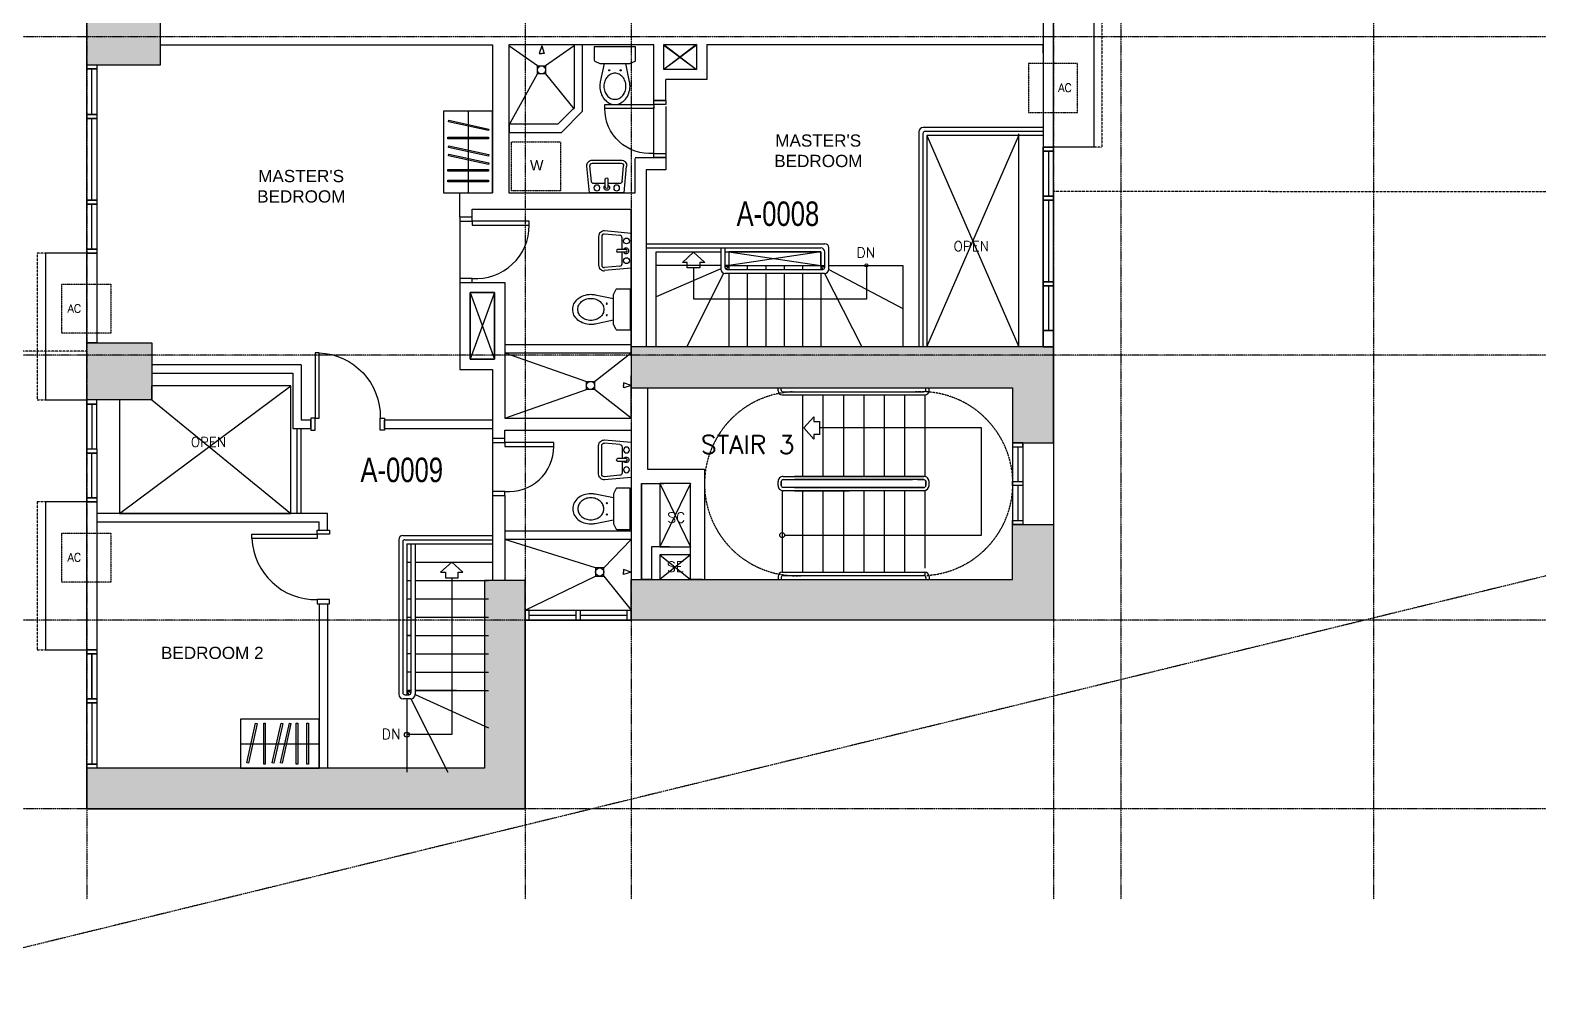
# Model space of a CAD drawing. Header units: inches. Extents: x -189245 to 740841, y -215444 to 469401.
# Drawn here: x -44410 to -25916, y -144612 to -132898 of the extents above; entities that cross this region are included whole.
import ezdxf
from ezdxf.enums import TextEntityAlignment as Align

# ---------------------------------------------------------------- set-up
doc = ezdxf.new("R2010")
doc.units = ezdxf.units.IN
doc.header["$LTSCALE"] = 10
doc.header["$MEASUREMENT"] = 0
for name, pattern in [('GRID NORMAL$0$GRID BASEMENT$0$GRID GROUND$0$GRID$0$$0$PHANTOM', [2.5, 1.25, -0.25, 0.25, -0.25, 0.25, -0.25]), ('HIDDEN', [0.375, 0.25, -0.125]), ('HIDDEN2', [0.1875, 0.125, -0.0625])]:
    doc.linetypes.add(name, pattern=pattern)
for name, color, linetype in [('1', 1, 'Continuous'), ('3', 252, 'Continuous'), ('A - Wheel Stop', 2, 'Continuous'), ('A-CMU WALL', 4, 'Continuous'), ('A-DOOR', 1, 'Continuous'), ('A-EQUIPMENT', 2, 'Continuous'), ('A-EQUIPTMENT', 1, 'Continuous'), ('A-FIXTURES', 2, 'Continuous'), ('A-GRID', 8, 'Continuous'), ('A-HATCH-RC', 252, 'Continuous'), ('A-HATCH-SOLID', 252, 'Continuous'), ('A-RAILING', 2, 'Continuous'), ('A-SHEARWALL', 6, 'Continuous'), ('A-STAIR', 1, 'Continuous'), ('A-TEXT', 3, 'Continuous'), ('A-UNIT NUMBER', 2, 'Continuous'), ('A-WINDOW', 2, 'Continuous'), ('CABINET', 1, 'Continuous'), ('COLUMN', 6, 'Continuous'), ('CROM-HATCH', 35, 'Continuous'), ('crom-type F Wall', 7, 'Continuous'), ('GRID BASEMENT$0$A-PROPERTY LINE', 1, 'Continuous'), ('RC-WALL', 4, 'Continuous'), ('TEXT', 3, 'Continuous'), ('TSG- DIM1', 1, 'Continuous'), ('TSG- plaster', 4, 'Continuous'), ('TSG- ZOCALLO', 86, 'HIDDEN2'), ('TSG-DIM_WINDWS', 1, 'Continuous'), ('TSG-DRYWALL', 2, 'Continuous')]:
    doc.layers.add(name, color=color, linetype=linetype)
doc.layers.add('DEFPOINT', color=7, linetype='Continuous', plot=False)
doc.styles.add('ARIAL', font='ARIAL.TTF', dxfattribs={"width": 0.75})
doc.styles.add('PRSP_Simplex', font='simplex.shx')

# ---------------------------------------------------------------- blocks, each defined once
blk = doc.blocks.new('door700')
at = {"color": 2}
for points in [[(50, 150), (100, 150), (100, 850), (50, 850)], [(50, 150), (0, 150), (0, 0), (50, 0)], [(800, 150), (750, 150), (750, 0), (800, 0)]]:
    blk.add_lwpolyline(points, close=True, dxfattribs=at)
at = {"color": 1}
blk.add_arc((100, 198), 652, 355.7578, 90, dxfattribs=at)
blk = doc.blocks.new('door600')
at = {"color": 2}
for points in [[(50, 150), (100, 150), (100, 750), (50, 750)], [(50, 150), (0, 150), (0, 0), (50, 0)], [(700, 150), (650, 150), (650, 0), (700, 0)]]:
    blk.add_lwpolyline(points, close=True, dxfattribs=at)
at = {"color": 1}
blk.add_arc((100, 198), 552, 355.0209, 90, dxfattribs=at)
blk = doc.blocks.new('A$C0CD851AE')
at = {"layer": 'A-DOOR', "color": 2}
for points in [[(25, 150), (-25, 150), (-25, 950), (25, 950)], [(-825, 0), (-775, 0), (-775, 150), (-825, 150)], [(25, 150), (75, 150), (75, 0), (25, 0)]]:
    blk.add_lwpolyline(points, close=True, dxfattribs=at)
at = {"layer": 'A-DOOR'}
blk.add_arc((10, 166), 785, 92.5491, 181.1461, dxfattribs=at)
blk = doc.blocks.new('LAV')
for p, q in [((-214, 0), (-243, -326)), ((214, 0), (-214, 0)), ((214, 0), (243, -326)), ((-189, -139), (-206, -329)), ((-18, -112), (-159, -112)), ((-18, -63), (-18, -170)), ((18, -63), (18, -170)), ((159, -112), (18, -112)), ((189, -139), (206, -329)), ((-176, -362), (176, -362)), ((-176, -400), (176, -400))]:
    blk.add_line(p, q)
for centre in [(-121, -58), (121, -58)]:
    blk.add_circle(centre, 36)
for centre, radius, start, end in [((-159, -142), 30, 90, 174.9088), ((0, -63), 34.1, 301.2757, 238.7243), ((0, -71), 19.7, 25.7914, 154.2086), ((0, -161), 19.7, 205.7914, 334.2086), ((159, -142), 30, 5.0912, 90), ((-176, -332), 68, 174.9088, 270), ((-176, -332), 30, 174.9088, 270), ((176, -332), 68, 270, 5.0912), ((176, -332), 30, 270, 5.0912)]:
    blk.add_arc(centre, radius, start, end)
blk = doc.blocks.new('SHOWERHD')
at = {"layer": 'A-FIXTURES', "color": 2}
for p, q in [((-31, 93), (0, 93)), ((0, 0), (-31, 93)), ((0, 0), (31, 93)), ((31, 93), (0, 93))]:
    blk.add_line(p, q, dxfattribs=at)
blk = doc.blocks.new('EFLSHR-P')
at = {"layer": 'A-FIXTURES'}
for points in [[(186, -248), (216, -184, 0.142156), (218, -178), (218, 178, 0.142156), (216, 184), (186, 248, 0.256929), (177, 252), (13, 252), (13, -253), (177, -253)], [(218, -133), (441, -179, 0.05118), (495, -185, 0.083091), (582, -170, 0.090724), (653, -131, 0.104124), (702, -69, 0.11609), (718, 0, 0.11609), (702, 69, 0.104124), (653, 131, 0.090724), (582, 170, 0.083091), (495, 185, 0.05118), (441, 179), (218, 133)]]:
    blk.add_lwpolyline(points, format="xyb", dxfattribs=at)
blk.add_lwpolyline([(495, 135, 0.084254), (433, 124, 0.091411), (382, 95, 0.103766), (347, 50, 0.114587), (335, 0, 0.114587), (347, -50, 0.103766), (382, -95, 0.091411), (433, -124, 0.084254), (495, -135, 0.084254), (558, -124, 0.091411), (609, -95, 0.103766), (644, -50, 0.114587), (655, 0, 0.114587), (644, 50, 0.103766), (609, 95, 0.091411), (558, 124, 0.084254)], format="xyb", close=True, dxfattribs=at)
for centre in [(300, 70), (300, -70)]:
    blk.add_circle(centre, 6.77, dxfattribs=at)
blk.add_arc((177, -243), 10, 270, 327.6371, dxfattribs=at)
blk = doc.blocks.new('A$C4AF21D53')
at = {"layer": 'A-CMU WALL'}
for p, q in [((-125, -14050), (-125, -11600)), ((0, -14050), (0, -11600))]:
    blk.add_line(p, q, dxfattribs=at)
for points in [[(0, -8900), (-125, -8900), (-125, -11600), (0, -11600)], [(0, -13850), (-125, -13850), (-125, -14050), (0, -14050)]]:
    blk.add_lwpolyline(points, close=True, dxfattribs=at)
at = {"layer": 'A-WINDOW', "color": 2, "linetype": 'Continuous'}
for p, q in [((-125, -10443), (-125, -10350)), ((0, -10443), (0, -10350)), ((-62, -11650), (-62, -12200)), ((-62, -12250), (-62, -13250)), ((-62, -13300), (-62, -13850))]:
    blk.add_line(p, q, dxfattribs=at)
for points in [[(-125, -11650), (0, -11650), (0, -11600), (-125, -11600)], [(0, -12200), (-125, -12200), (-125, -12250), (0, -12250)], [(0, -13250), (-125, -13250), (-125, -13300), (0, -13300)]]:
    blk.add_lwpolyline(points, close=True, dxfattribs=at)
at = {"layer": 'A-WINDOW', "color": 1, "linetype": 'Continuous'}
for points in [[(-125, -12200), (0, -12200), (0, -11650), (-125, -11650)], [(-125, -13250), (0, -13250), (0, -12250), (-125, -12250)], [(-125, -13850), (0, -13850), (0, -13300), (-125, -13300)]]:
    blk.add_lwpolyline(points, close=True, dxfattribs=at)
blk = doc.blocks.new('A$C588E7C43')
at = {"layer": 'CABINET', "color": 2, "linetype": 'HIDDEN', "ltscale": 500}
blk.add_line((-300, -964), (-300, 0), dxfattribs=at)
at = {"layer": 'CABINET', "color": 1, "linetype": 'Continuous'}
blk.add_lwpolyline([(0, -964), (-600, -964), (-600, 0), (0, 0)], close=True, dxfattribs=at)
at = {"layer": 'CABINET', "color": 2}
for points in [[(-50, -153), (-50, -133), (-550, -133), (-550, -153)], [(-50, -283), (-50, -263), (-550, -263), (-550, -283)], [(-47, -365), (-51, -346), (-539, -453), (-535, -473)], [(-47, -467), (-51, -448), (-539, -556), (-535, -575)], [(-50, -681), (-50, -661), (-550, -661), (-550, -681)], [(-47, -780), (-51, -760), (-539, -868), (-535, -888)]]:
    blk.add_lwpolyline(points, close=True, dxfattribs=at)

msp = doc.modelspace()

# ---------------------------------------------------------------- hatches: boundary and pattern name
at = {"layer": 'A-HATCH-SOLID', "ltscale": 2}
for points in [[(-32367.0004, -137280.85693), (-32367.0004, -137955.85693), (-31867.0004, -137955.85693), (-31867.0004, -137280.85693), (-31867.0004, -136780.85693), (-37042.0004, -136780.85693), (-37042.0004, -137280.85693)], [(-32367.0004, -139630.85693), (-32367.0004, -138955.85693), (-31867.0004, -138955.85693), (-31867.0004, -139630.85693), (-31867.0004, -140130.85693), (-37042.0004, -140130.85693), (-37042.0004, -139630.85693)], [(-38342.0004, -139643.39024), (-38842.0004, -139643.39024), (-38842.0004, -141943.39024), (-43717.0004, -141943.39024), (-43717.0004, -142443.39024), (-38342.0004, -142443.39024)]]:
    msp.add_hatch(color=254, dxfattribs=at).paths.add_polyline_path(points)
at = {"layer": 'COLUMN'}
h = msp.add_hatch(color=253, dxfattribs=at)
h.paths.add_polyline_path([(-43716.96423, -115430.85693), (-43716.96423, -116530.85693), (-43016.96423, -116530.85693), (-43016.96423, -115430.85693)])
h.paths.add_polyline_path([(-37042.0004, -128580.85704), (-35942.00081, -128580.85693), (-35942.00053, -129380.85693), (-37042.0004, -129380.85704)])
h.paths.add_polyline_path([(-43717.0004, -124630.85693), (-42717.0004, -124630.85693), (-42717.0004, -125330.85693), (-43717.0004, -125330.85693)])
h.paths.add_polyline_path([(-43717.0004, -107330.85693), (-42717.0004, -107330.85693), (-42717.0004, -106630.85693), (-43717.0004, -106630.85693)])
h.paths.add_polyline_path([(-43717.0004, -99330.85985), (-42817.0004, -99330.85985), (-42817.0004, -98630.85985), (-43717.0004, -98630.85985)])
h.paths.add_polyline_path([(-43717.0004, -95230.85693), (-42917.0004, -95230.85693), (-42917.0004, -94530.85693), (-43717.0004, -94530.85693)])
h.paths.add_polyline_path([(-22292.0004, -117730.85693), (-21592.0004, -117730.85693), (-21592.0004, -116730.85693), (-22292.0004, -116730.85693)])
h.paths.add_polyline_path([(-10292.0004, -117730.85693), (-9592.0004, -117730.85693), (-9592.0004, -116730.85693), (-10292.0004, -116730.85693)])
h.paths.add_polyline_path([(-13291.64226, -110230.85693), (-12591.64226, -110230.85693), (-12591.64226, -109230.85693), (-13291.64226, -109230.85693)])
h.paths.add_polyline_path([(-16292.0004, -117730.85693), (-15592.0004, -117730.85693), (-15592.0004, -116730.85693), (-16292.0004, -116730.85693)])
h.paths.add_polyline_path([(-37042.0004, -102580.85693), (-35942.00081, -102580.85683), (-35942.00053, -103380.85683), (-37042.0004, -103380.85693)])
h.paths.add_polyline_path([(-32667.0004, -103330.85693), (-31867.0004, -103330.85693), (-31867.0004, -102630.85693), (-32667.0004, -102630.85693)])
h.paths.add_polyline_path([(-32667.0004, -129330.85693), (-31867.0004, -129330.85693), (-31867.0004, -128630.85693), (-32667.0004, -128630.85693)])
h.paths.add_polyline_path([(-19292.0004, -110230.85693), (-18592.0004, -110230.85693), (-18592.0004, -109230.85693), (-19292.0004, -109230.85693)])
h.paths.add_polyline_path([(-25292.0004, -110230.85693), (-24592.0004, -110230.85693), (-24592.0004, -109230.85693), (-25292.0004, -109230.85693)])
h.paths.add_polyline_path([(-28292.00041, -117730.85693), (-27592.00041, -117730.85693), (-27592.00041, -116730.85693), (-28292.00041, -116730.85693)])
h.paths.add_polyline_path([(-10292.0004, -122730.85693), (-9592.0004, -122730.85693), (-9592.0004, -121730.85693), (-10292.0004, -121730.85693)])
h.paths.add_polyline_path([(-16292.0004, -122730.85693), (-15592.0004, -122730.85693), (-15592.0004, -121730.85693), (-16292.0004, -121730.85693)])
h.paths.add_polyline_path([(-22292.0004, -122730.85693), (-21592.0004, -122730.85693), (-21592.0004, -121730.85693), (-22292.0004, -121730.85693)])
h.paths.add_polyline_path([(-28292.00041, -122730.85693), (-27592.00041, -122730.85693), (-27592.00041, -121730.85693), (-28292.00041, -121730.85693)])
h.paths.add_polyline_path([(-32667.0004, -109930.85693), (-31867.0004, -109930.85693), (-31867.0004, -109230.85693), (-32667.0004, -109230.85693)])
h.paths.add_polyline_path([(-43717.0004, -132626.32537), (-42817.0004, -132626.32537), (-42817.0004, -133326.32537), (-43717.0004, -133326.32537)])
h.paths.add_polyline_path([(-43717.0004, -136730.85693), (-42917.0004, -136730.85693), (-42917.0004, -137430.85693), (-43717.0004, -137430.85693)])
h.paths.add_polyline_path([(-32667.0004, -122030.85693), (-32667.0004, -122730.85693), (-31867.0004, -122730.85693), (-31867.0004, -122030.85693)])
edge = h.paths.add_edge_path()
edge.add_line((-32666.24158, -109880.85693), (-32667.0004, -109230.85693))
edge.add_line((-32667.0004, -109230.85693), (-31867.0004, -109230.85693))

# ---------------------------------------------------------------- linework, layer by layer
at = {"layer": '1'}
for p, q in [((-38717.0004, -136114.68657), (-39017.0004, -136930.85693)), ((-39017.0004, -136114.68657), (-38717.0004, -136930.85693))]:
    msp.add_line(p, q, dxfattribs=at)
at = {"layer": '3', "color": 251, "linetype": 'GRID NORMAL$0$GRID BASEMENT$0$GRID GROUND$0$GRID$0$$0$PHANTOM', "flags": 128}
msp.add_lwpolyline([(7365.33214, -102410.09833), (6901.34932, -111087.70284), (7283.00817, -123191.68716), (8258.22275, -131262.98548), (-46405.56199, -144611.52616), (-47662.69608, -137766.00106), (-48617.76909, -130468.23184), (-49198.13495, -123131.14962), (-49401.71809, -115793.97347), (-49225.53343, -108466.09117), (-48670.94761, -101137.04386), (-47743.29586, -93855.89956), (-46509.51481, -87006.12699), (7384.28652, -102402.90192)], dxfattribs=at)
at = {"layer": 'A - Wheel Stop', "linetype": 'Continuous'}
for points in [[(-32367.0004, -137955.85693), (-32367.0004, -138005.85693), (-32242.0004, -138005.85693), (-32242.0004, -137955.85693)], [(-32367.0004, -138480.85693), (-32367.0004, -138430.85693), (-32242.0004, -138430.85693), (-32242.0004, -138480.85693)], [(-32367.0004, -138955.85693), (-32367.0004, -138905.85693), (-32242.0004, -138905.85693), (-32242.0004, -138955.85693)], [(-38342.0004, -140130.8569), (-38292.0004, -140130.8569), (-38292.0004, -140005.8569), (-38342.0004, -140005.8569)], [(-37667.0004, -140130.85689), (-37717.0004, -140130.85689), (-37717.0004, -140005.8569), (-37667.0004, -140005.8569)], [(-37042.0004, -140130.8569), (-37092.0004, -140130.8569), (-37092.0004, -140005.8569), (-37042.0004, -140005.8569)]]:
    msp.add_lwpolyline(points, close=True, dxfattribs=at)
at = {"layer": 'A-CMU WALL'}
for p, q in [((-43717.0004, -133080.85693), (-43716.85851, -132630.85401)), ((-43716.60964, -133326.32245), (-43716.75153, -132876.32537)), ((-31867.0004, -134330.85401), (-31867.0004, -132880.85693)), ((-37642.0004, -133075.89179), (-37642.0004, -133075.89179)), ((-37042.0004, -136889.81275), (-37042.0004, -135089.81275)), ((-37042.0004, -135602.87087), (-37042.0004, -135602.87087)), ((-37042.0004, -135752.87087), (-37042.0004, -135752.87087)), ((-31867.0004, -137080.85693), (-31867.14229, -136630.85401))]:
    msp.add_line(p, q, dxfattribs=at)
at = {"layer": 'A-CMU WALL', "color": 3}
msp.add_line((-43716.9813, -132905.85693), (-43717.14497, -132905.85693), dxfattribs=at)
at = {"layer": 'A-CMU WALL', "color": 1}
for p, q in [((-36242.0004, -133075.43437), (-36642.00099, -133378.96438)), ((-36641.92865, -133075.43437), (-36242.0004, -133378.96438)), ((-36767.0004, -134436.82669), (-36767.0004, -133836.82669)), ((-33417.1804, -134189.85693), (-32292.18043, -136780.85693)), ((-33417.18038, -136780.85693), (-32292.1804, -134189.85693)), ((-32292.1804, -136780.85693), (-32292.1804, -134168.85686)), ((-43317.0004, -138821.81157), (-41217.0004, -137255.85693)), ((-43317.0004, -137430.85693), (-43317.0004, -138777.34488)), ((-42917.0004, -137430.85693), (-41217.0004, -138821.81157))]:
    msp.add_line(p, q, dxfattribs=at)
at = {"layer": 'A-CMU WALL', "ltscale": 500}
for p, q in [((-43717.0004, -137430.85693), (-43717.0004, -135630.85401)), ((-43592.14497, -135630.85401), (-43592.14497, -136730.85693)), ((-43591.96423, -135630.85401), (-43591.96423, -136730.85693)), ((-43517.0004, -137430.85693), (-43717.0004, -137430.85693)), ((-40892.0004, -139027.34488), (-40742.0004, -139027.34488)), ((-40892.0004, -139927.34488), (-40742.0004, -139927.34488))]:
    msp.add_line(p, q, dxfattribs=at)
at = {"layer": 'A-CMU WALL', "color": 2, "linetype": 'Continuous'}
for p, q in [((-41090.0004, -137001.07877), (-41090.0004, -137001.07877)), ((-40968.0004, -137777.34488), (-40968.0004, -137677.34488)), ((-40068.0004, -137778.34488), (-40068.0004, -137676.34488))]:
    msp.add_line(p, q, dxfattribs=at)
at = {"layer": 'A-CMU WALL'}
for points in [[(-43717.04303, -135630.85406), (-43592.04303, -135630.85406), (-43592.04303, -136730.85698), (-43717.04303, -136730.85698)], [(-43717.04303, -138680.85699), (-43592.04303, -138680.85699), (-43592.04303, -140493.39018), (-43717.04303, -140493.39018)]]:
    msp.add_lwpolyline(points, close=True, dxfattribs=at)
at = {"layer": 'A-CMU WALL', "color": 1}
msp.add_lwpolyline([(-42917.0004, -137255.85693), (-42917.0004, -137430.85693), (-43317.0004, -137430.85693), (-43317.0004, -138821.81157), (-41217.0004, -138821.81157), (-41217.0004, -137255.85693), (-42917.0004, -137255.85693), (-42917.0004, -137430.85693)], close=True, dxfattribs=at)
at = {"layer": 'A-DOOR'}
for p, q in [((-36617.0004, -133832.91573), (-36617.0004, -134436.82669)), ((-39142.0004, -135239.81157), (-39142.0004, -135939.81157)), ((-38742.0004, -137952.34488), (-38742.0004, -138552.34488))]:
    msp.add_line(p, q, dxfattribs=at)
at = {"layer": 'A-EQUIPMENT', "ltscale": 100}
for points in [[(-31872.9138, -131630.8598), (-31372.9138, -131630.8598), (-31372.9138, -134330.85395), (-31872.9138, -134330.85395)], [(-43722.91381, -135630.85395), (-44222.91381, -135630.85395), (-44222.91381, -137430.85687), (-43722.91381, -137430.85688)], [(-43722.91381, -138680.85687), (-44222.91381, -138680.85687), (-44222.91381, -140493.39018), (-43722.9138, -140493.39018)]]:
    msp.add_lwpolyline(points, dxfattribs=at)
at = {"layer": 'A-EQUIPTMENT', "linetype": 'HIDDEN'}
for points in [[(-31372.9138, -131630.8598), (-31272.9138, -131630.8598), (-31272.9138, -134330.85395), (-31372.9138, -134330.85395)], [(-44222.91381, -135630.85395), (-44322.91381, -135630.85395), (-44322.91381, -137430.85687), (-44222.91381, -137430.85687)], [(-44222.91381, -138680.85687), (-44322.91381, -138680.85687), (-44322.91381, -140493.39018), (-44222.91381, -140493.39018)]]:
    msp.add_lwpolyline(points, dxfattribs=at)
at = {"layer": 'A-EQUIPTMENT', "color": 1, "linetype": 'HIDDEN2'}
for points in [[(-31572.9138, -133305.85687), (-32172.9138, -133305.85687), (-32172.9138, -133905.85687), (-31572.9138, -133905.85687)], [(-44022.9138, -136012.45432), (-43422.9138, -136012.45432), (-43422.9138, -136612.45432), (-44022.9138, -136612.45432)], [(-44022.9138, -139062.45724), (-43422.9138, -139062.45724), (-43422.9138, -139662.45724), (-44022.9138, -139662.45724)]]:
    msp.add_lwpolyline(points, close=True, dxfattribs=at)
at = {"layer": 'A-FIXTURES', "color": 1}
for p, q in [((-38192.00039, -133334.81272), (-38542.00039, -133089.81272)), ((-37742.00039, -133089.81272), (-38092.00039, -133334.81272)), ((-38542.00039, -134064.81272), (-38192.00039, -133434.81272)), ((-38092.00039, -133434.81272), (-37742.00039, -133864.81272)), ((-37479.50039, -139489.81154), (-38592.0004, -139139.81157)), ((-37042.0004, -139139.81157), (-37379.50039, -139489.81154)), ((-38342.0004, -140005.8569), (-37479.50039, -139589.81154)), ((-37379.50039, -139589.81154), (-37042.00039, -140005.8569))]:
    msp.add_line(p, q, dxfattribs=at)
at = {"layer": 'A-FIXTURES'}
for p, q in [((-38592.00039, -136752.34485), (-37042.00039, -136752.34485)), ((-38592.00039, -136852.34485), (-37042.00039, -136852.34485))]:
    msp.add_line(p, q, dxfattribs=at)
at = {"layer": 'A-FIXTURES', "color": 1, "linetype": 'Continuous'}
for p, q in [((-38592.00039, -136852.34485), (-37590.69708, -137202.34485)), ((-37490.69708, -137202.34485), (-37042.00039, -136852.34485)), ((-38592.00039, -137652.34485), (-37590.69708, -137302.34485)), ((-37042.00039, -137652.34485), (-37490.69708, -137302.34485))]:
    msp.add_line(p, q, dxfattribs=at)
at = {"layer": 'A-FIXTURES', "color": 2}
for points in [[(-38192.00039, -133434.81272), (-38192.00039, -133334.81272), (-38092.00039, -133334.81272), (-38092.00039, -133434.81272)], [(-37479.50039, -139589.81154), (-37379.50039, -139589.81154), (-37379.50039, -139489.81154), (-37479.50039, -139489.81154)]]:
    msp.add_lwpolyline(points, close=True, dxfattribs=at)
at = {"layer": 'A-FIXTURES'}
msp.add_lwpolyline([(-37490.69708, -137302.34485), (-37590.69708, -137302.34485), (-37590.69708, -137202.34485), (-37490.69708, -137202.34485)], close=True, dxfattribs=at)
at = {"layer": 'A-FIXTURES', "color": 2}
for centre in [(-38142.00039, -133384.81272), (-37429.50039, -139539.81154)]:
    msp.add_circle(centre, 50, dxfattribs=at)
at = {"layer": 'A-FIXTURES'}
msp.add_circle((-37540.69708, -137252.34485), 50, dxfattribs=at)
at = {"layer": 'A-GRID', "linetype": 'GRID NORMAL$0$GRID BASEMENT$0$GRID GROUND$0$GRID$0$$0$PHANTOM'}
for p, q in [((-43717.0004, -82882.74088), (-43717.0004, -143550.89361)), ((-38342.0004, -82882.74088), (-38342.0004, -143550.89361)), ((-37042.0004, -82882.74088), (-37042.0004, -143550.89361)), ((-31042.0004, -82882.74088), (-31042.0004, -143550.89361)), ((-27942.0004, -82882.74088), (-27942.00042, -143550.89361)), ((-31867.0004, -84382.67838), (-31867.0004, -143551.15966)), ((8258.22275, -132980.8569), (-53786.76847, -132980.8569)), ((8258.22275, -136880.8569), (-53786.76847, -136880.8569)), ((8258.22275, -140130.8569), (-53786.76847, -140130.8569)), ((8258.22275, -142443.8569), (-53786.76847, -142443.8569))]:
    msp.add_line(p, q, dxfattribs=at)
at = {"layer": 'A-HATCH-RC', "color": 4, "lineweight": 0, "ltscale": 500}
msp.add_line((-31867.0004, -133080.85693), (-31867.0004, -134330.85401), dxfattribs=at)
at = {"layer": 'A-RAILING'}
for p, q in [((-33517.0004, -134142.90888), (-33517.0004, -136780.85693)), ((-33467.0004, -134162.90888), (-33467.0004, -136780.85693)), ((-31992.0004, -134089.81275), (-33462.0004, -134089.81275)), ((-31992.0004, -134139.81275), (-33442.0004, -134139.81275)), ((-36860.84852, -135515.85646), (-34669.00081, -135515.85646)), ((-36860.84852, -135565.85646), (-34719.00081, -135565.85646)), ((-35944.00081, -135565.85646), (-35944.00081, -135825.85646)), ((-35894.00081, -135565.85646), (-35894.00081, -135805.85646)), ((-34669.00081, -135805.85646), (-34669.00081, -135615.85646)), ((-34619.00081, -135825.85646), (-34619.00081, -135565.85646)), ((-34674.00081, -135880.85646), (-35889.00081, -135880.85646)), ((-35869.00081, -135830.85646), (-34694.00081, -135830.85646)), ((-41142.19016, -137778.34488), (-41142.19016, -138821.81157)), ((-41092.19016, -137778.34488), (-41092.19016, -138821.81157)), ((-39892.0004, -139143.39024), (-39892.0004, -141038.39024)), ((-39842.0004, -139093.39024), (-38742.0004, -139093.39024)), ((-39842.0004, -139168.39024), (-39842.0004, -141018.39024)), ((-39817.0004, -139143.39024), (-38742.0004, -139143.39024)), ((-39742.0004, -139193.39024), (-39742.0004, -141018.39024)), ((-39692.0004, -139193.39024), (-39692.0004, -141038.39024)), ((-39747.0004, -141093.39024), (-39837.0004, -141093.39024)), ((-39817.0004, -141043.39024), (-39767.0004, -141043.39024))]:
    msp.add_line(p, q, dxfattribs=at)
at = {"layer": 'A-RAILING', "color": 1}
for p, q in [((-31992.0004, -134189.81275), (-33417.0004, -134189.81275)), ((-33417.0004, -134189.81275), (-33417.0004, -136780.85693))]:
    msp.add_line(p, q, dxfattribs=at)
at = {"layer": 'A-RAILING'}
for centre, radius, start, end in [((-33462.0004, -134144.81275), 55, 90, 180), ((-33442.0004, -134164.81275), 25, 90, 180), ((-34669.00081, -135565.85646), 50, 0, 90), ((-34719.00081, -135615.85646), 50, 0, 90), ((-35889.00081, -135825.85646), 55, 180, 270), ((-35869.00081, -135805.85646), 25, 180, 270), ((-34694.00081, -135805.85646), 25, 270, 0), ((-34674.00081, -135825.85646), 55, 270, 0), ((-39842.0004, -139143.39024), 50, 90, 180), ((-39817.0004, -139168.39024), 25, 90, 180), ((-39837.0004, -141038.39024), 55, 180, 270), ((-39817.0004, -141018.39024), 25, 180, 270), ((-39767.0004, -141018.39024), 25, 270, 0), ((-39747.0004, -141038.39024), 55, 270, 0)]:
    msp.add_arc(centre, radius, start, end, dxfattribs=at)
at = {"layer": 'A-SHEARWALL'}
for p, q in [((-31867.0004, -137280.85693), (-31867.0004, -136880.85693)), ((-31867.0004, -137280.85693), (-31867.0004, -137280.85693)), ((-31867.0004, -140130.85693), (-37042.0004, -140130.85693)), ((-43717.0004, -142443.39024), (-43717.0004, -142043.39024)), ((-38342.0004, -142443.39024), (-43717.0004, -142443.39024))]:
    msp.add_line(p, q, dxfattribs=at)
at = {"layer": 'A-SHEARWALL', "color": 6}
for points in [[(-32367.0004, -137280.85693), (-32367.0004, -137955.85693), (-31867.0004, -137955.85693), (-31867.0004, -137280.85693), (-31867.0004, -137280.85693), (-31867.0004, -136780.85693), (-37042.0004, -136780.85693), (-37042.0004, -137280.85693), (-37042.0004, -137280.85693), (-37042.0004, -137280.85693), (-32367.0004, -137280.85693)], [(-32367.0004, -139630.85693), (-32367.0004, -138955.85693), (-31867.0004, -138955.85693), (-31867.0004, -139630.85693), (-31867.0004, -139630.85693), (-31867.0004, -140130.85693), (-37042.0004, -140130.85693), (-37042.0004, -139630.85693), (-37042.0004, -139630.85693), (-37042.0004, -139630.85693), (-32367.0004, -139630.85693)]]:
    msp.add_lwpolyline(points, dxfattribs=at)
at = {"layer": 'A-SHEARWALL', "ltscale": 2}
msp.add_lwpolyline([(-38342.0004, -139643.39024), (-38842.0004, -139643.39024), (-38842.0004, -141943.39024), (-43717.0004, -141943.39024), (-43717.0004, -142443.39024), (-38342.0004, -142443.39024), (-38342.0004, -139643.39024)], dxfattribs=at)
at = {"layer": 'A-SHEARWALL', "color": 6, "ltscale": 2}
msp.add_lwpolyline([(-38342.0004, -139643.39024), (-38842.0004, -139643.39024), (-38842.0004, -141943.39024), (-43717.0004, -141943.39024), (-43717.0004, -142443.39024), (-38342.0004, -142443.39024), (-38342.0004, -139643.39024)], dxfattribs=at)
at = {"layer": 'A-STAIR'}
for p, q in [((-35844.00081, -135615.85646), (-34719.00081, -135780.85646)), ((-34719.00081, -135615.85646), (-35844.00081, -135780.85646)), ((-35844.00081, -135680.43925), (-35844.00081, -135830.85646)), ((-34719.00081, -135680.43925), (-34719.00081, -135830.85646)), ((-35944.00081, -135780.85646), (-36737.00081, -135780.85648)), ((-35944.00081, -135823.85181), (-36737.00081, -136164.80499)), ((-35910.86653, -135876.32318), (-36362.30322, -136780.85693)), ((-35844.00081, -135780.85646), (-35894.00081, -135780.85646)), ((-35844.00081, -135780.85646), (-35894.00081, -135802.35413)), ((-35844.00081, -135780.85646), (-35877.8797, -135829.22663)), ((-35844.00081, -135880.85646), (-35844.00081, -136780.8572)), ((-35619.00081, -135780.85646), (-35619.00081, -135830.85646)), ((-35619.00081, -135880.85646), (-35619.00081, -136780.85712)), ((-35394.00081, -135780.85646), (-35394.00081, -135830.85646)), ((-35394.00081, -135880.85646), (-35394.00081, -136780.85704)), ((-35169.00081, -135780.85646), (-35169.00081, -135830.85646)), ((-35169.00081, -135880.85646), (-35169.00081, -136780.85696)), ((-34944.00081, -135780.85646), (-34944.00081, -135830.85646)), ((-34944.00081, -135880.85646), (-34944.00081, -136780.85688)), ((-34719.00081, -135780.85646), (-34695.18564, -135830.85646)), ((-34719.00081, -135780.85646), (-34669.03098, -135807.0844)), ((-34719.00081, -135880.85646), (-34719.00081, -136780.85681)), ((-34671.39979, -135880.79492), (-34216.50081, -136780.85646)), ((-34619.47896, -135833.09305), (-33714.00081, -136308.35646)), ((-39792.0004, -139193.39024), (-38742.0004, -139193.39024)), ((-39792.0004, -139193.39024), (-39792.0004, -141043.39024)), ((-39792.0004, -139418.39024), (-39742.0004, -139418.39024)), ((-39692.0004, -139418.39024), (-38742.0004, -139418.39024)), ((-39792.0004, -139643.39024), (-39742.0004, -139643.39024)), ((-39692.0004, -139643.39024), (-38792.0004, -139643.39024)), ((-39792.0004, -139868.39024), (-39742.0004, -139868.39024)), ((-39692.0004, -139868.39024), (-38792.0004, -139868.39024)), ((-39792.0004, -140093.39024), (-39742.0004, -140093.39024)), ((-39692.0004, -140093.39024), (-38792.0004, -140093.39024)), ((-39792.0004, -140318.39024), (-39742.0004, -140318.39024)), ((-39742.0004, -140318.39024), (-39792.0004, -140318.39024)), ((-39692.0004, -140318.39024), (-38792.0004, -140318.39024)), ((-39742.0004, -140543.39024), (-39792.0004, -140543.39024)), ((-39692.0004, -140543.39024), (-38792.0004, -140543.39024)), ((-39742.0004, -140768.39024), (-39792.0004, -140768.39024)), ((-39692.0004, -140768.39024), (-38792.0004, -140768.39024)), ((-39742.0004, -140993.39024), (-39792.0004, -140993.39024)), ((-39742.0004, -140993.39024), (-39792.0004, -140993.39024)), ((-39792.0004, -140993.39024), (-39742.0004, -140993.39024)), ((-39792.0004, -140993.39024), (-39767.0004, -141043.39024)), ((-39792.0004, -140993.39024), (-39742.0004, -141016.14019)), ((-39792.0004, -141093.39024), (-39792.0004, -141993.39024)), ((-39742.10935, -141093.17233), (-39292.0004, -141993.39024)), ((-39692.00266, -141038.8891), (-38792.0004, -141448.38915)), ((-39184.48764, -140993.39024), (-39692.0004, -140993.39024)), ((-39692.0004, -140993.39024), (-38892.0004, -140993.39024)), ((-39692.0004, -140993.39024), (-38792.0004, -140993.39024))]:
    msp.add_line(p, q, dxfattribs=at)
at = {"layer": 'A-STAIR', "color": 2, "linetype": 'Continuous'}
for p, q in [((-35241.82603, -137318.85693), (-35241.82603, -137280.85693)), ((-35191.82603, -137368.85693), (-33441.82596, -137368.85693)), ((-35183.82603, -137330.85693), (-33459.82596, -137330.85693)), ((-33429.82596, -137300.85693), (-33429.82596, -137280.85693)), ((-33391.82596, -137318.85693), (-33391.82596, -137280.85693)), ((-35241.82593, -138479.35758), (-35241.82599, -138430.35758)), ((-35203.82603, -138430.3566), (-35203.82592, -138480.35661)), ((-35178.82606, -138368.35751), (-33454.82601, -138368.3557)), ((-35178.82602, -138406.35751), (-33594.82603, -138406.3557)), ((-33454.82596, -138504.3557), (-35100.69623, -138504.35742)), ((-33454.82596, -138368.3566), (-35038.82595, -138368.3566)), ((-33454.82596, -138406.3566), (-35038.82595, -138406.3566)), ((-35038.82584, -138504.3566), (-33454.82596, -138504.3566)), ((-33429.82592, -138430.35567), (-33429.82597, -138480.35568)), ((-33391.82586, -138479.3557), (-33391.82592, -138430.35563)), ((-35038.82596, -138542.3566), (-34369.01226, -138542.3566)), ((-33454.82579, -138542.3557), (-34264.63956, -138542.35647)), ((-35241.82596, -139592.85693), (-35241.82596, -139630.85693)), ((-35203.82596, -139600.85693), (-35203.82596, -139630.85693)), ((-35191.82596, -139542.85693), (-33441.82596, -139542.85693)), ((-35183.82596, -139580.85693), (-33459.82596, -139580.85693)), ((-33441.82596, -139542.85693), (-33441.82596, -139580.85693)), ((-33429.82596, -139610.85693), (-33429.82596, -139630.85693)), ((-33391.82596, -139592.85693), (-33391.82596, -139630.85693))]:
    msp.add_line(p, q, dxfattribs=at)
at = {"layer": 'A-STAIR', "linetype": 'Continuous'}
msp.add_line((-33283.13253, -139630.69417), (-33283.13253, -139630.69417), dxfattribs=at)
at = {"layer": 'A-STAIR'}
for points in [[(-35942.00081, -136780.85693), (-36737.00081, -136780.85693), (-36737.00081, -135615.85646), (-35944.00081, -135615.85646)], [(-35894.00081, -135615.85646), (-34719.00081, -135615.85646), (-34719.00081, -135780.85646), (-34669.00081, -135780.85646)], [(-34159.00081, -135799.16239), (-34159.00081, -136194.99905), (-36274.00081, -136194.99905), (-36274.00081, -135812.76064)], [(-34619.00081, -135780.85646), (-33714.00081, -135780.85646), (-33714.00081, -136780.85646), (-35942.0007, -136780.85723), (-35942.0007, -136780.85693)], [(-35161.82596, -139086.85661), (-32748.7062, -139086.8566), (-32748.7062, -137773.8566), (-34733.62727, -137773.85661)], [(-39242.0004, -139611.5151), (-39242.0004, -141532.95004), (-39792.0004, -141532.95004)]]:
    msp.add_lwpolyline(points, dxfattribs=at)
at = {"layer": 'A-STAIR', "color": 2}
for points in [[(-36414.26988, -135743.94051), (-36277.76988, -135619.63578), (-36141.26988, -135743.94051), (-36199.76988, -135743.94051), (-36199.76988, -135812.76064), (-36355.76988, -135812.76064), (-36355.76988, -135743.94051)], [(-34802.44739, -137910.35661), (-34926.75213, -137773.85661), (-34802.44739, -137637.35661), (-34802.44739, -137695.85661), (-34733.62727, -137695.85661), (-34733.62727, -137851.85661), (-34802.44739, -137851.85661)], [(-39105.5004, -139542.69497), (-39242.0004, -139418.39024), (-39378.5004, -139542.69497), (-39320.0004, -139542.69497), (-39320.0004, -139611.5151), (-39164.0004, -139611.5151), (-39164.0004, -139542.69497)]]:
    msp.add_lwpolyline(points, close=True, dxfattribs=at)
at = {"layer": 'A-STAIR'}
msp.add_lwpolyline([(-34719.00081, -135615.85646), (-35844.00081, -135615.85646), (-35844.00081, -135780.85646), (-34719.00081, -135780.85646)], close=True, dxfattribs=at)
at = {"layer": 'A-STAIR', "color": 2, "linetype": 'Continuous'}
for points in [[(-35203.82603, -137310.85693), (-35203.82603, -137281.03693)], [(-34264.63956, -138542.35647), (-35178.82586, -138542.35751)]]:
    msp.add_lwpolyline(points, dxfattribs=at)
at = {"layer": 'A-STAIR', "linetype": 'Continuous'}
for points in [[(-34941.82596, -137368.85693), (-34941.82596, -138368.35726)], [(-34691.82596, -137368.85693), (-34691.82596, -138368.357)], [(-34441.82596, -137368.85693), (-34441.82596, -138368.35674)], [(-34191.82596, -137368.85693), (-34191.82596, -138368.35674)], [(-33941.82596, -137368.85693), (-33941.82596, -138368.35621)], [(-33691.82596, -137368.85693), (-33691.82596, -138368.35595)], [(-33441.82596, -137368.85693), (-33441.82596, -138369.54967)], [(-35191.82596, -138542.35667), (-35191.82596, -139542.85693)], [(-34941.82596, -138542.35667), (-34941.82596, -139542.85693)], [(-34691.82596, -138542.35667), (-34691.82596, -139542.85693)], [(-34441.82596, -138542.35667), (-34441.82596, -139542.85693)], [(-34191.82596, -138542.3564), (-34191.82596, -139542.85693)], [(-33941.82596, -138542.35616), (-33941.82596, -139542.85693)], [(-33691.82596, -138542.35593), (-33691.82596, -139542.85693)], [(-33441.82596, -138540.99986), (-33441.82596, -139492.85693)]]:
    msp.add_lwpolyline(points, dxfattribs=at)
at = {"layer": 'A-STAIR', "color": 2, "linetype": 'Continuous'}
for points in [[(-35100.69623, -138504.35742), (-35178.8259, -138504.35751, -0.4142135624), (-35203.82593, -138479.35754), (-35203.82599, -138430.35754)], [(-33532.95564, -138406.35474), (-33454.82596, -138406.35474, -0.4142135624), (-33429.82596, -138431.35474), (-33429.82596, -138480.35474)], [(-33532.95564, -138504.3566), (-33454.82596, -138504.3566, 0.4142135624), (-33429.82596, -138479.3566), (-33429.82596, -138430.3566)]]:
    msp.add_lwpolyline(points, format="xyb", dxfattribs=at)
at = {"layer": 'A-STAIR', "color": 2}
for centre, radius in [((-34159.00081, -135780.85646), 18.30594), ((-35191.82596, -139086.85661), 30), ((-39792.0004, -141532.95004), 30)]:
    msp.add_circle(centre, radius, dxfattribs=at)
at = {"layer": 'A-STAIR', "linetype": 'HIDDEN'}
for centre, radius, start, end in [((-35016.08278, -138457.67735), 1127.55677, 92.070778908, 275.050182151), ((-33491.82283, -138456.16785), 1127.18679, 273.814967209, 93.305993846)]:
    msp.add_arc(centre, radius, start, end, dxfattribs=at)
at = {"layer": 'A-STAIR', "color": 2, "linetype": 'Continuous'}
for centre, radius, start, end in [((-35191.82603, -137318.85693), 50, 180, 270), ((-35183.82603, -137310.85693), 20, 180, 270), ((-33459.82596, -137300.85693), 30, 270, 0), ((-33441.82596, -137318.85693), 50, 270, 0), ((-35179.67298, -138430.50405), 62.15322, 89.219198793, 179.864073572), ((-35179.67294, -138430.50496), 62.15322, 89.219278682, 179.864138814), ((-35178.82593, -138479.35751), 63, 180.000065242, 270.000065247), ((-35179.66297, -138430.50562), 24.16352, 88.015038917, 179.646648739), ((-35179.66293, -138430.50653), 24.16352, 88.015137754, 179.646713982), ((-33453.97897, -138430.50315), 62.15322, 0.13599167, 90.780866447), ((-33454.82586, -138479.3557), 63, 270.000065247, 0.000065242), ((-35191.82596, -139592.85693), 50, 90, 180), ((-35183.82596, -139600.85693), 20, 90, 180), ((-33459.82596, -139610.85693), 30, 0, 90), ((-33441.82596, -139592.85693), 50, 0, 90)]:
    msp.add_arc(centre, radius, start, end, dxfattribs=at)
at = {"layer": 'A-WINDOW', "color": 2, "linetype": 'Continuous'}
for p, q in [((-43654.54303, -133930.85406), (-43654.54303, -133373.69502)), ((-43654.54303, -134980.85406), (-43654.54303, -133980.85406)), ((-43654.54303, -135580.85406), (-43654.54303, -135030.85406)), ((-43654.54303, -137480.85699), (-43654.54303, -138030.85699)), ((-43654.54303, -138630.85699), (-43654.54303, -138080.85699)), ((-32304.5004, -138005.85693), (-32304.5004, -138430.85693)), ((-32304.5004, -138480.85693), (-32304.5004, -138905.85693)), ((-38292.0004, -140068.3569), (-37717.0004, -140068.3569)), ((-37667.0004, -140068.3569), (-37092.0004, -140068.3569)), ((-43654.54303, -141093.39018), (-43654.54303, -140543.39018)), ((-43654.54303, -140543.39018), (-43654.54303, -141093.39018)), ((-43654.54303, -141143.39018), (-43654.54303, -141893.39029))]:
    msp.add_line(p, q, dxfattribs=at)
at = {"layer": 'A-WINDOW', "color": 1, "linetype": 'Continuous'}
for p, q in [((-32367.0004, -137955.85693), (-32367.0004, -138955.85693)), ((-32242.0004, -137955.85693), (-32242.0004, -138955.85693)), ((-38342.0004, -140005.8569), (-37042.0004, -140005.8569)), ((-38342.0004, -140130.8569), (-37042.0004, -140130.8569))]:
    msp.add_line(p, q, dxfattribs=at)
at = {"layer": 'A-WINDOW', "color": 1}
for p, q in [((-36691.99138, -138454.85693), (-36317.0004, -139229.85693)), ((-36317.0004, -138454.85693), (-36691.99138, -139229.85693)), ((-36691.99138, -138454.85693), (-36691.99138, -139229.85693)), ((-36691.99138, -139329.85702), (-36317.0004, -139629.85693)), ((-36317.0004, -139329.85702), (-36691.99138, -139629.85693))]:
    msp.add_line(p, q, dxfattribs=at)
at = {"layer": 'A-WINDOW', "color": 2, "linetype": 'Continuous'}
for points in [[(-43717.04303, -133323.69502), (-43592.04303, -133323.69502), (-43592.04303, -133373.69502), (-43717.04303, -133373.69502)], [(-43717.04303, -133930.85406), (-43592.04303, -133930.85406), (-43592.04303, -133980.85406), (-43717.04303, -133980.85406)], [(-43717.04303, -134980.85406), (-43592.04303, -134980.85406), (-43592.04303, -135030.85406), (-43717.04303, -135030.85406)], [(-43717.04303, -135580.85406), (-43592.04303, -135580.85406), (-43592.04303, -135630.85406), (-43717.04303, -135630.85406)], [(-43717.04303, -137480.85699), (-43592.04303, -137480.85699), (-43592.04303, -137430.85699), (-43717.04303, -137430.85699)], [(-43717.04303, -138030.85699), (-43592.04303, -138030.85699), (-43592.04303, -138080.85699), (-43717.04303, -138080.85699)], [(-43717.04303, -138630.85699), (-43592.04303, -138630.85699), (-43592.04303, -138680.85699), (-43717.04303, -138680.85699)], [(-43717.04303, -140493.39018), (-43592.04303, -140493.39018), (-43592.04303, -140543.39018), (-43717.04303, -140543.39018)], [(-43717.04303, -141093.39018), (-43592.04303, -141093.39018), (-43592.04303, -141143.39018), (-43717.04303, -141143.39018)], [(-43717.04303, -141893.39029), (-43592.04303, -141893.39029), (-43592.04303, -141943.39029), (-43717.04303, -141943.39029)]]:
    msp.add_lwpolyline(points, close=True, dxfattribs=at)
at = {"layer": 'A-WINDOW', "color": 1, "linetype": 'Continuous'}
for points in [[(-43592.04303, -133930.85406), (-43717.04303, -133930.85406), (-43717.04303, -133373.69502), (-43592.04303, -133373.69502)], [(-43592.04303, -134980.85406), (-43717.04303, -134980.85406), (-43717.04303, -133980.85406), (-43592.04303, -133980.85406)], [(-43717.04303, -135030.85406), (-43592.04303, -135030.85406), (-43592.04303, -135580.85406), (-43717.04303, -135580.85406)], [(-43592.04303, -137480.85699), (-43717.04303, -137480.85699), (-43717.04303, -138030.85699), (-43592.04303, -138030.85699)], [(-43592.04303, -138630.85699), (-43717.04303, -138630.85699), (-43717.04303, -138080.85699), (-43592.04303, -138080.85699)], [(-43592.04303, -141093.39018), (-43717.04303, -141093.39018), (-43717.04303, -140543.39018), (-43592.04303, -140543.39018)], [(-43592.04303, -141893.39029), (-43717.04303, -141893.39029), (-43717.04303, -141143.39018), (-43592.04303, -141143.39018)]]:
    msp.add_lwpolyline(points, close=True, dxfattribs=at)
at = {"layer": 'A-WINDOW', "linetype": 'HIDDEN2'}
msp.add_lwpolyline([(-37909.26523, -134267.65227), (-37909.26523, -134867.65227), (-38509.26523, -134867.65227), (-38509.26523, -134267.65227)], close=True, dxfattribs=at)
at = {"layer": 'CABINET', "color": 2, "linetype": 'HIDDEN', "ltscale": 500}
msp.add_line((-39041.84311, -133889.54382), (-39041.84311, -134889.81157), dxfattribs=at)
at = {"layer": 'CABINET', "color": 1, "linetype": 'Continuous'}
msp.add_lwpolyline([(-38741.84311, -133889.54382), (-39341.84311, -133889.54382), (-39341.84311, -134889.81157), (-38741.84311, -134889.81157)], close=True, dxfattribs=at)
at = {"layer": 'CABINET', "color": 2}
for points in [[(-38788.77838, -134109.88271), (-38793.09139, -134129.41212), (-39281.32669, -134021.58685), (-39277.01368, -134002.05744)], [(-38791.84311, -134208.82765), (-38791.84311, -134228.82765), (-39291.84311, -134228.82765), (-39291.84311, -134208.82765)], [(-38788.77838, -134422.38271), (-38793.09139, -134441.91212), (-39281.32669, -134334.08685), (-39277.01368, -134314.55744)], [(-38788.77838, -134524.64983), (-38793.09139, -134544.17924), (-39281.32669, -134436.35397), (-39277.01368, -134416.82456)], [(-38791.84311, -134606.68275), (-38791.84311, -134626.68275), (-39291.84311, -134626.68275), (-39291.84311, -134606.68275)], [(-38791.84311, -134736.32765), (-38791.84311, -134756.32765), (-39291.84311, -134756.32765), (-39291.84311, -134736.32765)]]:
    msp.add_lwpolyline(points, close=True, dxfattribs=at)
at = {"layer": 'COLUMN', "linetype": 'Continuous'}
for points in [[(-43717.0004, -132626.32537), (-42817.0004, -132626.32537), (-42817.0004, -133326.32537), (-43717.0004, -133326.32537)], [(-43717.0004, -136730.85693), (-42917.0004, -136730.85693), (-42917.0004, -137430.85693), (-43717.0004, -137430.85693)]]:
    msp.add_lwpolyline(points, close=True, dxfattribs=at)
at = {"layer": 'CROM-HATCH', "linetype": 'Continuous'}
msp.add_line((-36317.0004, -139329.85702), (-36317.0004, -139229.85693), dxfattribs=at)
at = {"layer": 'crom-type F Wall', "linetype": 'Continuous'}
msp.add_line((-36167.0004, -139630.85693), (-36317.0004, -139630.85693), dxfattribs=at)
msp.add_lwpolyline([(-36917.0004, -138454.85693), (-36917.0004, -139629.85693)], dxfattribs=at)
at = {"layer": 'DEFPOINT'}
msp.add_lwpolyline([(3757.9996, -109230.8569), (3757.9996, -122730.85693), (-31872.9138, -122730.85687), (-31867.00037, -140130.8569), (-38342.0004, -140131.32457), (-38341.9926, -142444.32359), (-43717.0004, -142443.39024), (-43717.0004, -89518.32359), (-38342.0004, -89518.32359), (-38342.0004, -91830.8569), (-31867.0004, -91831.32457), (-31864.74059, -109230.85699)], close=True, dxfattribs=at)
at = {"layer": 'GRID BASEMENT$0$A-PROPERTY LINE', "color": 1, "linetype": 'HIDDEN'}
msp.add_lwpolyline([(-43717.0004, -89518.79126), (-38342.0004, -89518.79126), (-38342.0004, -91831.32457), (-31867.0004, -91831.32457), (-31867.0004, -97076.80066), (-11264.3244, -97080.90288), (3757.99972, -101368.31882), (3757.36711, -128186.90482), (-6553.54801, -130613.12376), (-6553.54801, -134881.32457), (-31866.69897, -134876.80066), (-31867.0004, -140131.32457), (-38342.0004, -140131.32457), (-38342.0004, -142444.32359), (-43717.0004, -142444.34172), (-43717.0004, -136831.32457), (-44908.21835, -136831.32457, -0.0757802204), (-44713.78319, -95131.32457), (-43717.0004, -95131.32457), (-43717.0004, -89518.79126)], format="xyb", dxfattribs=at)
at = {"layer": 'RC-WALL', "ltscale": 100}
msp.add_line((-37042.1804, -140130.85693), (-38342.1804, -140130.85693), dxfattribs=at)
at = {"layer": 'TSG- DIM1', "linetype": 'Continuous'}
for p, q in [((-36242.0004, -133081.21992), (-36642.0004, -133381.21992)), ((-36642.0004, -133081.21992), (-36242.0004, -133381.21992))]:
    msp.add_line(p, q, dxfattribs=at)
at = {"layer": 'TSG- plaster', "color": 4, "linetype": 'Continuous'}
for p, q in [((-42817.01421, -133076.24526), (-38742.0004, -133076.24526)), ((-38742.0004, -133076.24526), (-38742.0004, -134889.81157)), ((-36767.0004, -133075.89179), (-38542.0004, -133075.89179)), ((-38542.0004, -133075.89179), (-38542.0004, -134889.81157)), ((-36766.75623, -133758.57951), (-36767.0004, -133075.89179)), ((-36117.0004, -133075.43437), (-36117.0004, -133501.54329)), ((-36117.0004, -133075.43437), (-31992.0004, -133075.43437)), ((-36117.0004, -133501.54329), (-36616.75623, -133501.54329)), ((-36616.75623, -133758.57951), (-36616.75623, -133501.54329)), ((-36616.75623, -133758.57951), (-36766.75623, -133758.57951)), ((-36992.0004, -134458.57951), (-36617.0004, -134458.57951)), ((-36992.0004, -134889.81157), (-36992.0004, -134469.46192)), ((-36617.0004, -134608.57951), (-36860.84852, -134608.57951)), ((-36860.84852, -134608.57951), (-36860.84852, -136780.85693)), ((-36617.0004, -134458.57951), (-36617.0004, -134608.57951)), ((-39142.0004, -134889.81157), (-38742.0004, -134889.81157)), ((-39142.0004, -135189.68657), (-39142.0004, -134889.81157)), ((-38542.0004, -134889.81157), (-36992.0004, -134889.81157)), ((-39142.0004, -135989.68657), (-39142.0004, -137055.85693)), ((-39142.0004, -135989.68657), (-38592.0004, -135989.68657)), ((-38592.0004, -135989.68657), (-38592.0004, -136980.85693)), ((-38592.0004, -136980.85693), (-38591.99894, -137652.3927)), ((-39142.0004, -137055.85693), (-38742.0004, -137055.85693)), ((-38742.0004, -137055.85693), (-38742.0004, -137902.34488)), ((-37041.99893, -137652.3927), (-37042.0004, -137130.85693)), ((-38591.99894, -137652.3927), (-37041.99894, -137652.3927)), ((-38592.0004, -137902.34488), (-38592.0004, -137802.34488)), ((-38592.0004, -137802.34488), (-37042.0004, -137802.34488)), ((-37042.0004, -137802.34488), (-37042.0004, -139680.85693)), ((-36917.0004, -139629.85693), (-36917.0004, -138454.85693)), ((-36917.0004, -138454.85693), (-36642.53668, -138454.85693)), ((-36317.0004, -138454.85693), (-36691.99138, -138454.85693)), ((-36317.0004, -139229.85693), (-36317.0004, -138454.85693)), ((-38742.0004, -138602.34488), (-38742.0004, -139643.39024)), ((-38592.0004, -138602.34488), (-38592.0004, -139643.39024)), ((-36572.41423, -139229.85693), (-36791.99138, -139229.85693)), ((-36791.99138, -139229.85693), (-36791.99138, -139629.85693)), ((-36691.99138, -139229.85693), (-36317.0004, -139229.85693)), ((-36791.99138, -139629.85693), (-36917.0004, -139629.85693))]:
    msp.add_line(p, q, dxfattribs=at)
for points in [[(-36641.92865, -133075.43437), (-36242.0004, -133075.43437), (-36242.0004, -133378.96438), (-36642.00099, -133378.96438)], [(-39017.0004, -136930.85693), (-38717.0004, -136930.85693), (-38717.0004, -136114.68657), (-39017.0004, -136114.68657)], [(-39017.0004, -136114.68657), (-38717.0004, -136114.68657), (-38717.0004, -136930.85693), (-39017.0004, -136930.85693)], [(-36317.0004, -139329.85702), (-36691.99138, -139329.85702), (-36691.99138, -139629.85693), (-36317.0004, -139629.85693)]]:
    msp.add_lwpolyline(points, close=True, dxfattribs=at)
for points in [[(-38992.0004, -135189.68657), (-38992.0004, -135089.81275), (-37042.0004, -135089.81275), (-37042.0004, -136680.85693)], [(-36842.0004, -137280.85693), (-36842.0004, -138279.85693), (-36142.0004, -138279.85693), (-36142.0004, -139629.85693)]]:
    msp.add_lwpolyline(points, dxfattribs=at)
at = {"layer": 'TSG- ZOCALLO', "color": 2, "linetype": 'ByBlock'}
for p, q in [((-37940.45245, -134050.91688), (-37740.51483, -133850.85451)), ((-37042.0004, -139039.81157), (-38592.0004, -139039.81157)), ((-37042.0004, -139139.81157), (-38592.0004, -139139.81157))]:
    msp.add_line(p, q, dxfattribs=at)
msp.add_lwpolyline([(-37640.74947, -133076.78814), (-37740.74946, -133076.81899), (-37740.51414, -133850.8552), (-37940.45245, -134050.91688), (-38540.45301, -134051.10176), (-38540.42182, -134151.10176), (-37899.00025, -134150.9041), (-37640.50137, -133892.24571)], close=True, dxfattribs=at)
msp.add_lwpolyline([(-38540.27242, -134051.10171), (-38540.42182, -134151.10401), (-37898.9999, -134150.90395), (-37640.50192, -133892.24467), (-37640.75293, -133076.78711), (-37740.75292, -133076.81786), (-37740.51483, -133850.85451), (-37940.45245, -134050.91688), (-38540.27242, -134051.10171)], dxfattribs=at)
at = {"layer": 'TSG-DRYWALL'}
for p, q in [((-41090.0004, -137001.07877), (-42917.0004, -137001.07877)), ((-41090.0004, -137001.07877), (-41090.0004, -137676.34488)), ((-42917.0004, -137103.07877), (-41192.0004, -137103.07877)), ((-41192.0004, -137103.07877), (-41192.0004, -137778.34488)), ((-41192.0004, -137778.34488), (-40968.0004, -137778.34488)), ((-40968.0004, -137676.34488), (-41090.0004, -137676.34488)), ((-38741.8204, -137676.34488), (-40068.0004, -137676.34488)), ((-40068.0004, -137778.34488), (-38741.8204, -137778.34488)), ((-40766.0004, -138821.81157), (-43592.04303, -138821.81157)), ((-40766.0004, -139027.34488), (-40766.0004, -138821.81157)), ((-43592.04303, -138923.81157), (-40868.0004, -138923.81157)), ((-40868.0004, -139027.34488), (-40868.0004, -138923.81157)), ((-40867.0004, -139927.34488), (-40867.0004, -141943.39024)), ((-40767.0004, -139927.34488), (-40767.0004, -141943.39024))]:
    msp.add_line(p, q, dxfattribs=at)

# ---------------------------------------------------------------- block references
at = {"layer": 'A-DOOR', "xscale": -1, "rotation": 90}
msp.add_blockref('door600', (-36616.75623, -133758.57951), dxfattribs=at)
at = {"layer": 'A-DOOR', "extrusion": (0, 0, -1), "xscale": -1, "zscale": -1, "rotation": 90}
msp.add_blockref('door700', (39142.0004, -135189.68657), dxfattribs=at)
at = {"layer": 'A-DOOR', "xscale": -1}
msp.add_blockref('A$C0CD851AE', (-40893.0004, -137802.34488), dxfattribs=at)
at = {"layer": 'A-DOOR'}
for name, p, rotation in [('door600', (-38742.0004, -137902.34488), 270), ('A$C0CD851AE', (-40742.0004, -139102.34488), 90)]:
    msp.add_blockref(name, p, dxfattribs=dict(at, rotation=rotation))
at = {"layer": 'A-FIXTURES', "xscale": -1, "rotation": 180}
for name, p in [('SHOWERHD', (-38138.89881, -133089.81272)), ('LAV', (-37341.75039, -134889.81272))]:
    msp.add_blockref(name, p, dxfattribs=at)
at = {"layer": 'A-FIXTURES'}
for name, p, rotation in [('EFLSHR-P', (-37242.00039, -133089.81272), 270), ('SHOWERHD', (-37042.00039, -137251.2186), 90.69388269223265)]:
    msp.add_blockref(name, p, dxfattribs=dict(at, rotation=rotation))
at = {"layer": 'A-FIXTURES', "linetype": 'Continuous', "extrusion": (0, 0, -1), "xscale": -1, "zscale": -1, "rotation": 90}
msp.add_blockref('LAV', (37042.00039, -135602.34485), dxfattribs=at)
at = {"layer": 'A-FIXTURES', "extrusion": (0, 0, -1), "zscale": -1}
msp.add_blockref('EFLSHR-P', (37042.00039, -136320.34485), dxfattribs=at)
at = {"layer": 'A-FIXTURES', "linetype": 'Continuous', "extrusion": (0, 0, -1), "zscale": -1, "rotation": 90}
msp.add_blockref('LAV', (37042.00039, -138164.81154), dxfattribs=at)
at = {"layer": 'A-FIXTURES', "extrusion": (0, 0, -1), "xscale": -1, "zscale": -1}
for name, p, rotation in [('EFLSHR-P', (37042.00039, -138764.81154), 180), ('SHOWERHD', (37042.00039, -139539.81154), 270)]:
    msp.add_blockref(name, p, dxfattribs=dict(at, rotation=rotation))
at = {"layer": 'A-WINDOW', "color": 2, "linetype": 'Continuous'}
msp.add_blockref('A$C4AF21D53', (-31867.04302, -122730.85699), dxfattribs=at)
at = {"layer": 'TSG-DIM_WINDWS', "xscale": -1, "rotation": 270}
msp.add_blockref('A$C588E7C43', (-40867.0004, -141343.39024), dxfattribs=at)

# ---------------------------------------------------------------- texts
at = {"layer": 'A-TEXT', "style": 'PRSP_Simplex'}
for s, p in [('DN', (-34280.4097, -135684.91768)), ('SE', (-36604.07552, -139536.96845)), ('DN', (-40100.12287, -141588.17826))]:
    msp.add_text(s, height=125, dxfattribs=at).set_placement(p)
at = {"layer": 'A-TEXT', "linetype": 'Continuous', "style": 'PRSP_Simplex'}
msp.add_text('STAIR 3', height=225, dxfattribs=at).set_placement((-35614.91859, -137977.92644), align=Align.MIDDLE)
msp.add_text('SC', height=125, dxfattribs=at).set_placement((-36600.07232, -138934.52441))
at = {"layer": 'A-TEXT', "width": 5794.7602848, "attachment_point": 1}
for s, insert, char_height in [('{\\Fromans|c0;AC}', (-31808.18504, -133552.98076), 100), ('{\\fArial|b0|i0|c0|p34;W}', (-38282.96242, -134491.00071), 125), ('{\\Fromans|c0;AC}', (-43952.27163, -136259.57821), 100), ('{\\Fromans|c0;AC}', (-43952.27163, -139309.58113), 100)]:
    msp.add_mtext(s, dxfattribs=dict(at, insert=insert, char_height=char_height))
at = {"layer": 'A-UNIT NUMBER', "style": 'ARIAL', "width": 0.75}
for s, p in [('A-0008', (-35750.80652, -135297.55928)), ('A-0009', (-40362.13115, -138437.74681))]:
    msp.add_text(s, height=300, dxfattribs=at).set_placement(p)
at = {"layer": 'TEXT', "attachment_point": 7}
for s, insert, char_height, width in [("\\pi675.74;{\\fArial|b0|i0|c0|p34;MASTER'S\\P\\pi663.21;BEDROOM}", (-35952.14143, -134577.81246), 150, 2377.9486469), ("\\pi675.74;{\\fArial|b0|i0|c0|p34;MASTER'S\\P\\pi663.21;BEDROOM}", (-42290.95825, -135012.86951), 150, 2377.9486469), ('{\\Fromans|c0;OPEN}', (-33089.79988, -135605.35693), 120, 1290), ('{\\Fromans|c0;OPEN}', (-42441.53798, -138006.77765), 120, 1290), ('{\\fArial|b0|i0|c0|p34;BEDROOM 2}', (-42806.46963, -140607.54809), 150, 1290)]:
    msp.add_mtext(s, dxfattribs=dict(at, insert=insert, char_height=char_height, width=width))

doc.saveas('drawing.dxf')
